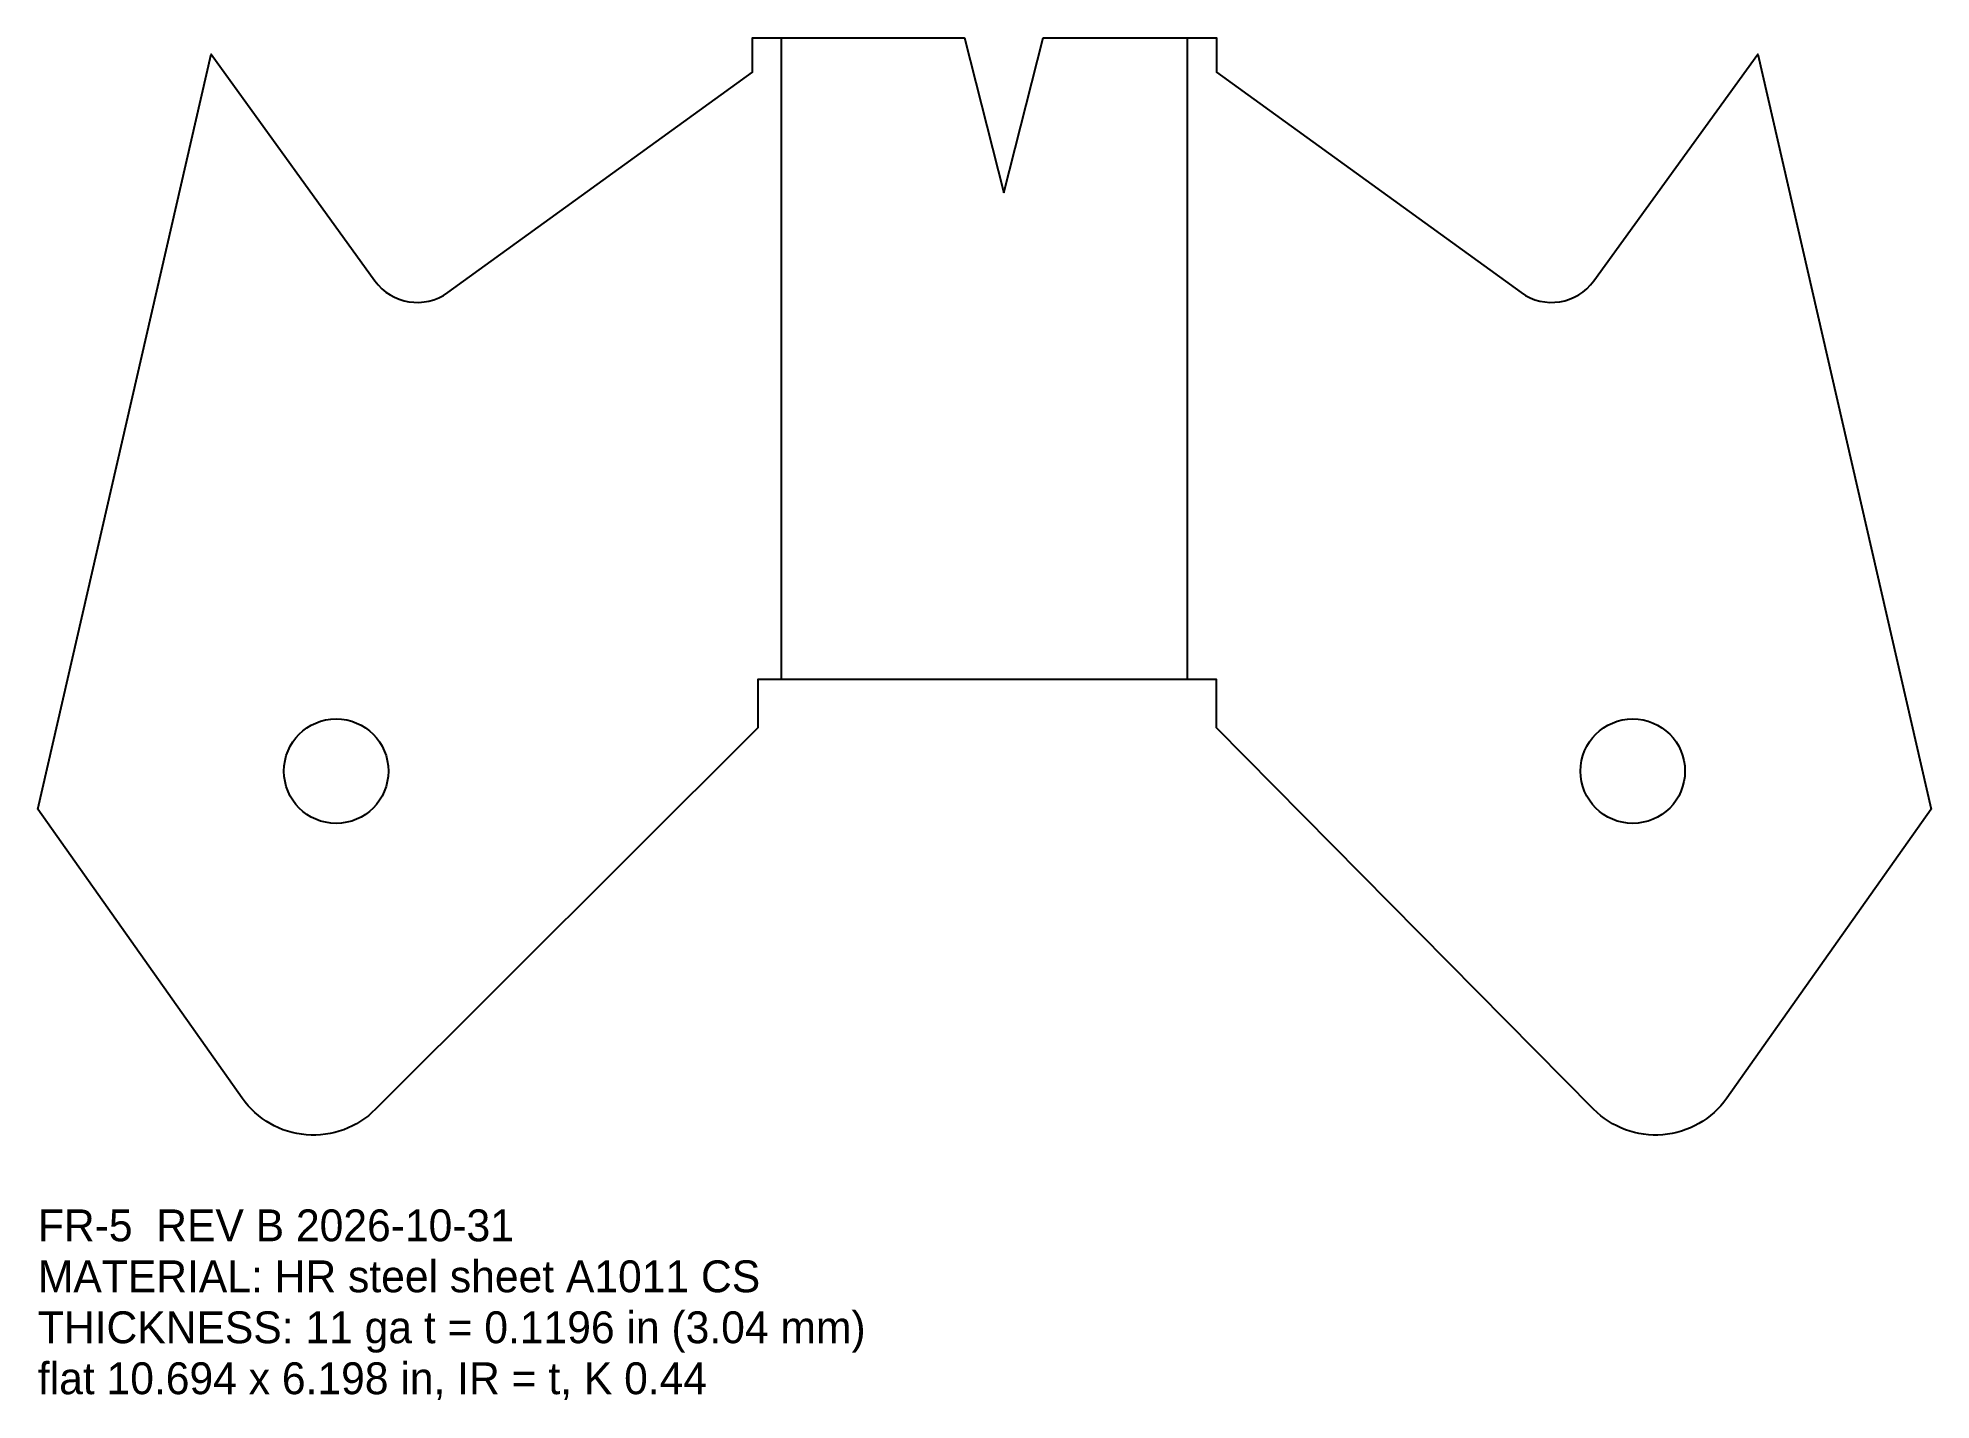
# Model space of a CAD drawing. Header units: inches. Extents: x 0 to 10.7, y -1.5 to 6.2.
import ezdxf

# ---------------------------------------------------------------- set-up
doc = ezdxf.new("R2010")
doc.units = ezdxf.units.IN
doc.header["$MEASUREMENT"] = 0
for name, color, linetype in [('BEND', 1, 'Continuous'), ('CUT', 7, 'Continuous'), ('NOTES', 5, 'Continuous')]:
    doc.layers.add(name, color=color, linetype=linetype)

msp = doc.modelspace()

# ---------------------------------------------------------------- linework, layer by layer
at = {"layer": 'BEND'}
for p, q in [((4.201, 2.573), (4.201, 6.198)), ((6.493, 2.573), (6.493, 6.198))]:
    msp.add_line(p, q, dxfattribs=at)
at = {"layer": 'CUT'}
msp.add_lwpolyline([(5.457, 5.323), (5.679, 6.198), (6.658, 6.198), (6.658, 6.004), (8.378, 4.76, 0.414073), (8.79, 4.826), (9.716, 6.106), (10.694, 1.842), (9.54, 0.208, -0.466793), (8.788, 0.146), (6.658, 2.301), (6.658, 2.573), (4.066, 2.573), (4.066, 2.301), (1.907, 0.146, -0.466844), (1.154, 0.208), (0, 1.842), (0.978, 6.106), (1.904, 4.826, 0.414133), (2.316, 4.76), (4.036, 6.004), (4.036, 6.198), (5.234, 6.198)], format="xyb", close=True, dxfattribs=at)
for centre in [(1.685, 2.056), (9.009, 2.056)]:
    msp.add_circle(centre, 0.295, dxfattribs=at)

# ---------------------------------------------------------------- texts
at = {"layer": 'NOTES'}
for s, p in [('FR-5  REV B 2026-10-31', (0, -0.6)), ('MATERIAL: HR steel sheet A1011 CS', (0, -0.888)), ('THICKNESS: 11 ga t = 0.1196 in (3.04 mm)', (0, -1.176)), ('flat 10.694 x 6.198 in, IR = t, K 0.44', (0, -1.464))]:
    msp.add_text(s, height=0.18, dxfattribs=at).set_placement(p)

doc.saveas('drawing.dxf')
